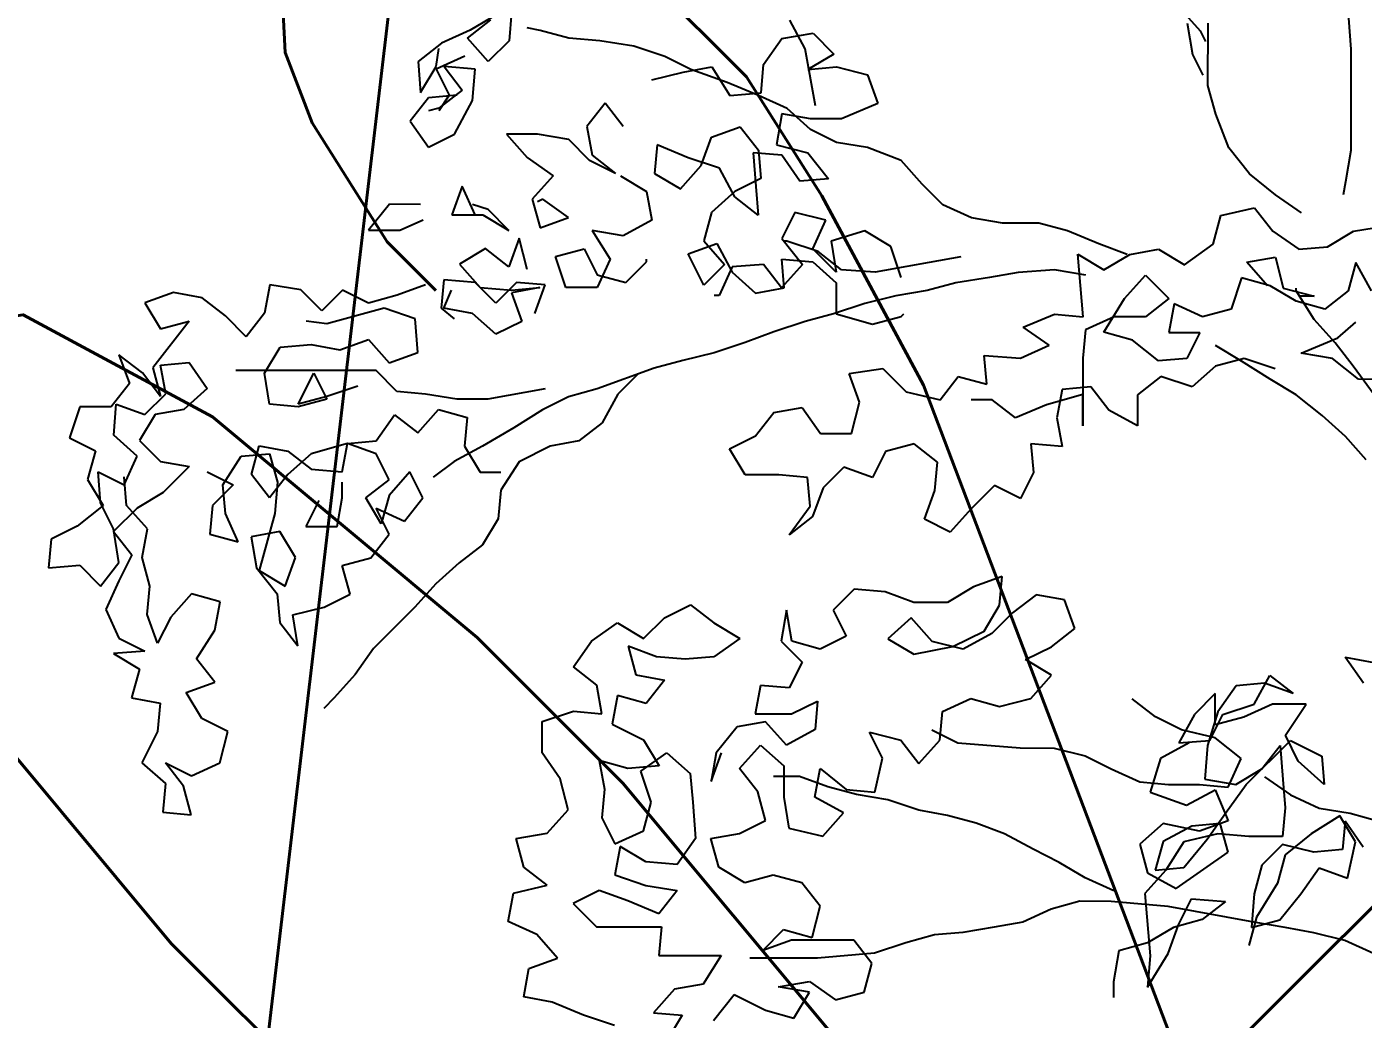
# Model space of a CAD drawing. Header units: millimetres. Extents: x 684983 to 685377, y 990360 to 990509.
# Drawn here: x 685000.111 to 685000.853, y 990436.324 to 990436.875 of the extents above; entities that cross this region are included whole.
import ezdxf

# ---------------------------------------------------------------- set-up
doc = ezdxf.new("R2010")
doc.units = ezdxf.units.MM
doc.header["$PDMODE"] = 35
doc.header["$PDSIZE"] = 0.2
doc.layers.add('BD', color=1, linetype='Continuous', lineweight=40)
doc.layers.add('GRID LEVELS', color=7, linetype='Continuous', lineweight=13)
doc.layers.add('dim', color=7, linetype='Continuous')
doc.layers.add('TEAK', color=7, linetype='Continuous')
doc.styles.add('DIM', font='ARIALN.TTF', dxfattribs={"width": 0.8, "height": 1})
doc.styles.get("Standard").update_dxf_attribs({"font": 'RomanS'})
doc.dimstyles.get("Standard").update_dxf_attribs({"dimtxt": 1, "dimasz": 0.18, "dimexe": 0.18, "dimexo": 0.0625, "dimgap": 0.09, "dimtad": 0, "dimrnd": 0.05, "dimzin": 0, "dimdsep": 46, "dimtxsty": 'DIM', "dimcen": 0.09, "dimse1": 1, "dimse2": 1, "dimsd1": 1, "dimsd2": 1, "dimadec": 0, "dimazin": 0, "dimtfac": 1, "dimtix": 1, "dimtofl": 0, "dimtmove": 2, "dimatfit": 3, "dimfxl": 0, "dimtolj": 1, "dimtzin": 0, "dimarcsym": 0})

# ---------------------------------------------------------------- blocks, each defined once
blk = doc.blocks.new('*D19')
at = {"layer": 'Defpoints', "color": 0, "transparency": 16777216}
for p in [(685001.075, 990443.354), (684998.15248, 990425.80009), (684998.99455, 990425.70085)]:
    blk.add_point(p, dxfattribs=at)
at = {"layer": 'dim', "color": 0, "transparency": 16777216, "insert": (684999.19271, 990434.62666), "char_height": 1, "attachment_point": 5, "rotation": 83.27862, "style": 'DIM'}
blk.add_mtext('\\A1;17.80', dxfattribs=at)
blk = doc.blocks.new('A$C25655A80')
at = {"color": 62}
for p, q in [((-0.4281, 1.75092), (-0.41946, 1.7413)), ((-0.69055, 1.73867), (-0.68189, 1.74539)), ((-0.67996, 1.74731), (-0.68958, 1.74155)), ((-0.6742, 1.74826), (-0.67517, 1.73769)), ((-0.36466, 1.74606), (-0.36371, 1.73452)), ((-0.68958, 1.74155), (-0.70016, 1.73675)), ((-0.66363, 1.74153), (-0.66843, 1.74249)), ((-0.65306, 1.73863), (-0.66363, 1.74153)), ((-0.57423, 1.73856), (-0.56269, 1.74047)), ((-0.56558, 1.73471), (-0.57134, 1.74529)), ((-0.56269, 1.74047), (-0.55501, 1.73277)), ((-0.42426, 1.74419), (-0.42235, 1.73265)), ((-0.41946, 1.7413), (-0.41754, 1.73745)), ((-0.41659, 1.72111), (-0.41657, 1.74418)), ((-0.70016, 1.73675), (-0.70882, 1.73003)), ((-0.68286, 1.73001), (-0.69055, 1.73867)), ((-0.67517, 1.73769), (-0.68286, 1.73001)), ((-0.64152, 1.73766), (-0.65306, 1.73863)), ((-0.62903, 1.73573), (-0.64152, 1.73766)), ((-0.61749, 1.73187), (-0.62903, 1.73573)), ((-0.58097, 1.72895), (-0.57423, 1.73856)), ((-0.70209, 1.7281), (-0.70112, 1.73483)), ((-0.69151, 1.73194), (-0.70209, 1.72714)), ((-0.60788, 1.72705), (-0.61749, 1.73187)), ((-0.56175, 1.71355), (-0.56558, 1.73471)), ((-0.55501, 1.73277), (-0.56463, 1.72702)), ((-0.42235, 1.73265), (-0.41851, 1.72496)), ((-0.36371, 1.73452), (-0.36374, 1.69703)), ((-0.70882, 1.73003), (-0.70787, 1.71849)), ((-0.70787, 1.71849), (-0.70209, 1.7281)), ((-0.70209, 1.72714), (-0.69729, 1.71752)), ((-0.69921, 1.7281), (-0.69249, 1.71944)), ((-0.68767, 1.72713), (-0.69921, 1.7281)), ((-0.68864, 1.71559), (-0.68767, 1.72713)), ((-0.62231, 1.72322), (-0.61077, 1.7261)), ((-0.61077, 1.7261), (-0.60019, 1.72801)), ((-0.59443, 1.72224), (-0.60788, 1.72705)), ((-0.60019, 1.72801), (-0.59347, 1.71743)), ((-0.58194, 1.71838), (-0.58097, 1.72895)), ((-0.56463, 1.72702), (-0.55405, 1.72797)), ((-0.55405, 1.72797), (-0.54252, 1.72507)), ((-0.5829, 1.71742), (-0.59443, 1.72224)), ((-0.54252, 1.72507), (-0.53868, 1.71449)), ((-0.41372, 1.71053), (-0.41659, 1.72111)), ((-0.70499, 1.71657), (-0.71172, 1.70792)), ((-0.69441, 1.71752), (-0.70499, 1.71657)), ((-0.69249, 1.71944), (-0.70114, 1.71272)), ((-0.69729, 1.71752), (-0.70114, 1.71176)), ((-0.59347, 1.71743), (-0.58194, 1.71838)), ((-0.57233, 1.7126), (-0.5829, 1.71742)), ((-0.70114, 1.71272), (-0.70499, 1.71176)), ((-0.69539, 1.7031), (-0.68864, 1.71559)), ((-0.63962, 1.71459), (-0.64636, 1.70594)), ((-0.6329, 1.70593), (-0.63962, 1.71459)), ((-0.56368, 1.7049), (-0.57233, 1.7126)), ((-0.53868, 1.71449), (-0.55215, 1.70874)), ((-0.71172, 1.70792), (-0.705, 1.6983)), ((-0.64636, 1.70594), (-0.64444, 1.69537)), ((-0.60022, 1.70205), (-0.58964, 1.70589)), ((-0.58964, 1.70589), (-0.58292, 1.69723)), ((-0.57425, 1.71068), (-0.57619, 1.69915)), ((-0.56368, 1.70875), (-0.57425, 1.71068)), ((-0.55215, 1.70874), (-0.56368, 1.70875)), ((-0.40892, 1.69803), (-0.41372, 1.71053)), ((-0.705, 1.6983), (-0.69539, 1.7031)), ((-0.67616, 1.70308), (-0.66848, 1.69443)), ((-0.66462, 1.70307), (-0.67616, 1.70308)), ((-0.65309, 1.70114), (-0.66462, 1.70307)), ((-0.64541, 1.69344), (-0.65309, 1.70114)), ((-0.60407, 1.69148), (-0.60022, 1.70205)), ((-0.55408, 1.70009), (-0.56368, 1.7049)), ((-0.62041, 1.69919), (-0.62138, 1.68862)), ((-0.60888, 1.69437), (-0.62041, 1.69919)), ((-0.57427, 1.6953), (-0.58484, 1.69627)), ((-0.58484, 1.69627), (-0.58389, 1.68377)), ((-0.58292, 1.69723), (-0.58197, 1.68666)), ((-0.57619, 1.69915), (-0.56465, 1.69625)), ((-0.56465, 1.69625), (-0.55697, 1.68663)), ((-0.54254, 1.69816), (-0.55408, 1.70009)), ((-0.53005, 1.69334), (-0.54254, 1.69816)), ((-0.40124, 1.68841), (-0.40892, 1.69803)), ((-0.36374, 1.69703), (-0.36567, 1.6855)), ((-0.66848, 1.69443), (-0.65887, 1.68769)), ((-0.6358, 1.68863), (-0.64541, 1.69344)), ((-0.64444, 1.69537), (-0.6358, 1.68863)), ((-0.61177, 1.68284), (-0.60407, 1.69148)), ((-0.59734, 1.69052), (-0.60888, 1.69437)), ((-0.56755, 1.68568), (-0.57427, 1.6953)), ((-0.52237, 1.68468), (-0.53005, 1.69334)), ((-0.65887, 1.68769), (-0.66657, 1.67904)), ((-0.63388, 1.68767), (-0.62427, 1.68189)), ((-0.62138, 1.68862), (-0.61177, 1.68284)), ((-0.59159, 1.67994), (-0.59734, 1.69052)), ((-0.58197, 1.68666), (-0.59158, 1.68186)), ((-0.55697, 1.68663), (-0.56755, 1.68568)), ((-0.39163, 1.68071), (-0.40124, 1.68841)), ((-0.69252, 1.68387), (-0.69637, 1.6733)), ((-0.68772, 1.6733), (-0.69252, 1.68387)), ((-0.62427, 1.68189), (-0.62236, 1.67131)), ((-0.59158, 1.68186), (-0.60024, 1.67418)), ((-0.58389, 1.68377), (-0.58294, 1.6732)), ((-0.51468, 1.67698), (-0.52237, 1.68468)), ((-0.36567, 1.6855), (-0.36664, 1.68069)), ((-0.71944, 1.67717), (-0.72714, 1.66756)), ((-0.70791, 1.67716), (-0.71944, 1.67717)), ((-0.68291, 1.67521), (-0.68868, 1.67714)), ((-0.66657, 1.67904), (-0.66369, 1.66847)), ((-0.66272, 1.67904), (-0.66465, 1.67808)), ((-0.65312, 1.6723), (-0.66272, 1.67904)), ((-0.58294, 1.6732), (-0.59159, 1.67994)), ((-0.50411, 1.67217), (-0.51468, 1.67698)), ((-0.38203, 1.67398), (-0.39163, 1.68071)), ((-0.7156, 1.66755), (-0.70695, 1.67139)), ((-0.69637, 1.6733), (-0.68484, 1.67329)), ((-0.68484, 1.67329), (-0.67523, 1.66752)), ((-0.67523, 1.66752), (-0.68291, 1.67521)), ((-0.66369, 1.66847), (-0.65312, 1.6723)), ((-0.62236, 1.67131), (-0.63293, 1.66555)), ((-0.60024, 1.67418), (-0.60314, 1.6636)), ((-0.56948, 1.67415), (-0.5743, 1.66454)), ((-0.55795, 1.67125), (-0.56948, 1.67415)), ((-0.56276, 1.66068), (-0.55795, 1.67125)), ((-0.49258, 1.67023), (-0.50411, 1.67217)), ((-0.41472, 1.66247), (-0.41183, 1.67304)), ((-0.41183, 1.67304), (-0.39933, 1.67591)), ((-0.39933, 1.67591), (-0.39261, 1.66726)), ((-0.72714, 1.66756), (-0.7156, 1.66755)), ((-0.64447, 1.66749), (-0.63775, 1.65691)), ((-0.63293, 1.66555), (-0.64447, 1.66749)), ((-0.54353, 1.6674), (-0.55603, 1.66356)), ((-0.53392, 1.66162), (-0.54353, 1.6674)), ((-0.47912, 1.67022), (-0.49258, 1.67023)), ((-0.46855, 1.66733), (-0.47912, 1.67022)), ((-0.45702, 1.66251), (-0.46855, 1.66733)), ((-0.39261, 1.66726), (-0.383, 1.66052)), ((-0.37243, 1.66147), (-0.36281, 1.66723)), ((-0.36281, 1.66723), (-0.35127, 1.66914)), ((-0.67139, 1.66463), (-0.67524, 1.65406)), ((-0.66851, 1.65309), (-0.67139, 1.66463)), ((-0.60891, 1.6588), (-0.59833, 1.66264)), ((-0.60314, 1.6636), (-0.59545, 1.65495)), ((-0.59833, 1.66264), (-0.59257, 1.65206)), ((-0.5743, 1.66454), (-0.56661, 1.65492)), ((-0.57237, 1.66358), (-0.57334, 1.66358)), ((-0.56084, 1.65972), (-0.57237, 1.66358)), ((-0.55603, 1.66356), (-0.55412, 1.65202)), ((-0.53009, 1.65008), (-0.53392, 1.66162)), ((-0.44645, 1.65865), (-0.45702, 1.66251)), ((-0.4253, 1.65479), (-0.41472, 1.66247)), ((-0.383, 1.66052), (-0.37243, 1.66147)), ((-0.68389, 1.66079), (-0.69351, 1.65504)), ((-0.67524, 1.65406), (-0.68389, 1.66079)), ((-0.65794, 1.65789), (-0.64736, 1.66076)), ((-0.6541, 1.64635), (-0.65794, 1.65789)), ((-0.64736, 1.66076), (-0.64256, 1.65114)), ((-0.63775, 1.65691), (-0.64257, 1.64634)), ((-0.62429, 1.65593), (-0.62429, 1.65689)), ((-0.60315, 1.64726), (-0.60891, 1.6588)), ((-0.5743, 1.65685), (-0.56277, 1.65588)), ((-0.57335, 1.64627), (-0.5743, 1.65685)), ((-0.55412, 1.65202), (-0.56276, 1.66068)), ((-0.5522, 1.65298), (-0.56084, 1.65972)), ((-0.50797, 1.65775), (-0.5397, 1.65201)), ((-0.46471, 1.65867), (-0.45511, 1.65289)), ((-0.46281, 1.6356), (-0.46471, 1.65867)), ((-0.45511, 1.65289), (-0.44549, 1.65865)), ((-0.44549, 1.65865), (-0.43491, 1.66057)), ((-0.43491, 1.66057), (-0.4253, 1.65479)), ((-0.40223, 1.65573), (-0.39166, 1.65764)), ((-0.39166, 1.65764), (-0.38878, 1.6461)), ((-0.69351, 1.65504), (-0.68582, 1.64638)), ((-0.63199, 1.64825), (-0.62429, 1.65593)), ((-0.59545, 1.65495), (-0.60315, 1.64726)), ((-0.59257, 1.65398), (-0.59739, 1.64341)), ((-0.58103, 1.65493), (-0.59257, 1.65398)), ((-0.59257, 1.65206), (-0.58393, 1.64436)), ((-0.57431, 1.64627), (-0.58103, 1.65493)), ((-0.56661, 1.65492), (-0.57431, 1.64627)), ((-0.56277, 1.65588), (-0.55412, 1.64818)), ((-0.5397, 1.65201), (-0.5522, 1.65298)), ((-0.48683, 1.65196), (-0.49741, 1.65005)), ((-0.47337, 1.65291), (-0.48683, 1.65196)), ((-0.46184, 1.65098), (-0.47337, 1.65291)), ((-0.39455, 1.64707), (-0.40223, 1.65573)), ((-0.36186, 1.65569), (-0.36475, 1.64512)), ((-0.3561, 1.64511), (-0.36186, 1.65569)), ((-0.76369, 1.64741), (-0.76562, 1.63684)), ((-0.75215, 1.64548), (-0.76369, 1.64741)), ((-0.70601, 1.64736), (-0.71659, 1.64352)), ((-0.69928, 1.64927), (-0.70025, 1.6387)), ((-0.68774, 1.6483), (-0.69928, 1.64927)), ((-0.68006, 1.6406), (-0.68774, 1.6483)), ((-0.67236, 1.64829), (-0.68006, 1.6406)), ((-0.66179, 1.64732), (-0.67236, 1.64829)), ((-0.66565, 1.63675), (-0.66179, 1.64732)), ((-0.64256, 1.65114), (-0.63199, 1.64825)), ((-0.55412, 1.64818), (-0.55413, 1.63664)), ((-0.5099, 1.64814), (-0.52048, 1.64526)), ((-0.49741, 1.65005), (-0.5099, 1.64814)), ((-0.44742, 1.64231), (-0.43973, 1.65096)), ((-0.43973, 1.65096), (-0.43108, 1.6423)), ((-0.40416, 1.64996), (-0.40801, 1.63843)), ((-0.39359, 1.64707), (-0.40416, 1.64996)), ((-0.38398, 1.64129), (-0.39359, 1.64707)), ((-0.79926, 1.64456), (-0.80984, 1.64072)), ((-0.78869, 1.64263), (-0.79926, 1.64456)), ((-0.78004, 1.63589), (-0.78869, 1.64263)), ((-0.74447, 1.63778), (-0.75215, 1.64548)), ((-0.73677, 1.64546), (-0.74447, 1.63778)), ((-0.72717, 1.64065), (-0.73677, 1.64546)), ((-0.71659, 1.64352), (-0.72717, 1.64065)), ((-0.69929, 1.6387), (-0.6964, 1.64543)), ((-0.68582, 1.64638), (-0.67429, 1.6454)), ((-0.66371, 1.64636), (-0.67429, 1.64444)), ((-0.67429, 1.6454), (-0.66371, 1.64636)), ((-0.67429, 1.64444), (-0.67045, 1.63387)), ((-0.64257, 1.64634), (-0.6541, 1.64635)), ((-0.59739, 1.64341), (-0.59931, 1.64341)), ((-0.58393, 1.64436), (-0.57335, 1.64627)), ((-0.53202, 1.64335), (-0.54356, 1.64048)), ((-0.52048, 1.64526), (-0.53202, 1.64335)), ((-0.45513, 1.62982), (-0.44742, 1.64231)), ((-0.43108, 1.6423), (-0.43974, 1.63558)), ((-0.38878, 1.6461), (-0.37725, 1.64321)), ((-0.38398, 1.64514), (-0.38398, 1.6461)), ((-0.37726, 1.63456), (-0.38398, 1.64514)), ((-0.37725, 1.64321), (-0.38302, 1.64322)), ((-0.36475, 1.64512), (-0.37341, 1.6384)), ((-0.80984, 1.64072), (-0.80408, 1.6311)), ((-0.76562, 1.63684), (-0.77236, 1.62819)), ((-0.7214, 1.63872), (-0.74255, 1.63297)), ((-0.70987, 1.63486), (-0.7214, 1.63872)), ((-0.70025, 1.6387), (-0.69545, 1.63485)), ((-0.68872, 1.63677), (-0.69929, 1.6387)), ((-0.68007, 1.62907), (-0.68872, 1.63677)), ((-0.5551, 1.63664), (-0.56567, 1.63377)), ((-0.54356, 1.64048), (-0.5551, 1.63664)), ((-0.55413, 1.63664), (-0.54068, 1.63279)), ((-0.5301, 1.63566), (-0.52914, 1.63662)), ((-0.42916, 1.64037), (-0.43109, 1.6298)), ((-0.41859, 1.63556), (-0.42916, 1.64037)), ((-0.40801, 1.63843), (-0.41859, 1.63556)), ((-0.37341, 1.6384), (-0.38398, 1.64129)), ((-0.7935, 1.63398), (-0.80698, 1.61669)), ((-0.80408, 1.6311), (-0.7935, 1.63398)), ((-0.77236, 1.62819), (-0.78004, 1.63589)), ((-0.74255, 1.63297), (-0.75024, 1.63394)), ((-0.70892, 1.62237), (-0.70987, 1.63486)), ((-0.67045, 1.63387), (-0.68007, 1.62907)), ((-0.56567, 1.63377), (-0.57721, 1.62994)), ((-0.54068, 1.63279), (-0.5301, 1.63566)), ((-0.48493, 1.63177), (-0.47339, 1.63657)), ((-0.47532, 1.62504), (-0.48493, 1.63177)), ((-0.47339, 1.63657), (-0.46281, 1.6356)), ((-0.45128, 1.63559), (-0.46185, 1.63079)), ((-0.43974, 1.63558), (-0.45128, 1.63559)), ((-0.36957, 1.6259), (-0.37726, 1.63456)), ((-0.36861, 1.62782), (-0.36188, 1.63358)), ((-0.73776, 1.62335), (-0.72718, 1.62719)), ((-0.72718, 1.62719), (-0.71949, 1.61853)), ((-0.57721, 1.62994), (-0.58779, 1.6261)), ((-0.46185, 1.63079), (-0.46283, 1.62022)), ((-0.44455, 1.62693), (-0.45513, 1.62982)), ((-0.43495, 1.61923), (-0.44455, 1.62693)), ((-0.43109, 1.6298), (-0.41956, 1.62979)), ((-0.41956, 1.62979), (-0.42437, 1.62018)), ((-0.38207, 1.62207), (-0.36861, 1.62782)), ((-0.76564, 1.61473), (-0.75986, 1.62433)), ((-0.75986, 1.62433), (-0.74833, 1.62529)), ((-0.74833, 1.62529), (-0.73776, 1.62335)), ((-0.71949, 1.61853), (-0.70892, 1.62237)), ((-0.59933, 1.62227), (-0.61087, 1.61939)), ((-0.58779, 1.6261), (-0.59933, 1.62227)), ((-0.4859, 1.62024), (-0.47532, 1.62504)), ((-0.40419, 1.6192), (-0.4138, 1.62498)), ((-0.37054, 1.62013), (-0.38207, 1.62207)), ((-0.36285, 1.61724), (-0.36957, 1.6259)), ((-0.81947, 1.62151), (-0.81563, 1.61093)), ((-0.81082, 1.61477), (-0.81947, 1.62151)), ((-0.80409, 1.61765), (-0.79352, 1.6186)), ((-0.80218, 1.60707), (-0.80409, 1.61765)), ((-0.79352, 1.6186), (-0.78679, 1.60898)), ((-0.61087, 1.61939), (-0.62144, 1.61652)), ((-0.49935, 1.62121), (-0.4859, 1.62024)), ((-0.4984, 1.61064), (-0.49935, 1.62121)), ((-0.46283, 1.62022), (-0.46285, 1.59522)), ((-0.42437, 1.62018), (-0.43495, 1.61923)), ((-0.4138, 1.61729), (-0.42246, 1.60961)), ((-0.40323, 1.62016), (-0.4138, 1.61729)), ((-0.39362, 1.61246), (-0.40419, 1.6192)), ((-0.39169, 1.61631), (-0.40323, 1.62016)), ((-0.36093, 1.61243), (-0.37054, 1.62013)), ((-0.35517, 1.60666), (-0.36285, 1.61724)), ((-0.8041, 1.60611), (-0.81082, 1.61477)), ((-0.80698, 1.61669), (-0.8041, 1.60611)), ((-0.7243, 1.61565), (-0.77621, 1.6157)), ((-0.76373, 1.60319), (-0.76564, 1.61473)), ((-0.75315, 1.60318), (-0.74738, 1.61471)), ((-0.74738, 1.61471), (-0.74258, 1.60509)), ((-0.71662, 1.60795), (-0.7243, 1.61565)), ((-0.62144, 1.61652), (-0.6426, 1.60885)), ((-0.62721, 1.6146), (-0.63491, 1.60692)), ((-0.54935, 1.61453), (-0.53685, 1.61644)), ((-0.54551, 1.60395), (-0.54935, 1.61453)), ((-0.53685, 1.61644), (-0.52821, 1.60778)), ((-0.51571, 1.60489), (-0.50897, 1.61353)), ((-0.50897, 1.61353), (-0.4984, 1.61064)), ((-0.43399, 1.61346), (-0.44265, 1.60674)), ((-0.42246, 1.60961), (-0.43399, 1.61346)), ((-0.38401, 1.60669), (-0.39362, 1.61246)), ((-0.3494, 1.61242), (-0.36093, 1.61243)), ((-0.81563, 1.61093), (-0.82237, 1.60228)), ((-0.80987, 1.59939), (-0.80218, 1.60707)), ((-0.78679, 1.60898), (-0.79545, 1.6013)), ((-0.73104, 1.60989), (-0.74258, 1.60605)), ((-0.70605, 1.60698), (-0.71662, 1.60795)), ((-0.69451, 1.60505), (-0.70605, 1.60698)), ((-0.66183, 1.60886), (-0.68298, 1.60504)), ((-0.6426, 1.60885), (-0.65318, 1.60597)), ((-0.52821, 1.60778), (-0.51571, 1.60489)), ((-0.47053, 1.60869), (-0.47246, 1.59812)), ((-0.45995, 1.60964), (-0.47053, 1.60869)), ((-0.45323, 1.60098), (-0.45995, 1.60964)), ((-0.8339, 1.60229), (-0.83776, 1.59076)), ((-0.82237, 1.60228), (-0.8339, 1.60229)), ((-0.82142, 1.59171), (-0.82045, 1.60324)), ((-0.82045, 1.60324), (-0.80987, 1.59939)), ((-0.75316, 1.60222), (-0.76373, 1.60319)), ((-0.74258, 1.60509), (-0.75316, 1.60222)), ((-0.74258, 1.60605), (-0.75315, 1.60318)), ((-0.68298, 1.60504), (-0.69451, 1.60505)), ((-0.65318, 1.60597), (-0.66279, 1.60117)), ((-0.63491, 1.60692), (-0.64069, 1.59635)), ((-0.57724, 1.60013), (-0.56666, 1.60205)), ((-0.56666, 1.60205), (-0.55994, 1.59243)), ((-0.54841, 1.59242), (-0.54551, 1.60395)), ((-0.49649, 1.60487), (-0.50418, 1.60487)), ((-0.48784, 1.59813), (-0.49649, 1.60487)), ((-0.4763, 1.60293), (-0.48784, 1.59813)), ((-0.46284, 1.60676), (-0.4763, 1.60293)), ((-0.46285, 1.59522), (-0.46284, 1.60676)), ((-0.44265, 1.60674), (-0.44266, 1.59521)), ((-0.37441, 1.59899), (-0.38401, 1.60669)), ((-0.80603, 1.59938), (-0.81181, 1.58978)), ((-0.79545, 1.6013), (-0.80603, 1.59938)), ((-0.72433, 1.5897), (-0.71759, 1.5993)), ((-0.71759, 1.5993), (-0.70894, 1.59257)), ((-0.70894, 1.59257), (-0.70125, 1.60121)), ((-0.70125, 1.60121), (-0.69067, 1.59832)), ((-0.69067, 1.59832), (-0.69165, 1.58774)), ((-0.66279, 1.60117), (-0.67337, 1.59446)), ((-0.58398, 1.59149), (-0.57724, 1.60013)), ((-0.47246, 1.59812), (-0.47055, 1.58754)), ((-0.44266, 1.59521), (-0.45323, 1.60098)), ((-0.36576, 1.59129), (-0.37441, 1.59899)), ((-0.67337, 1.59446), (-0.68492, 1.58774)), ((-0.64069, 1.59635), (-0.64935, 1.58963)), ((-0.55994, 1.59243), (-0.54841, 1.59242)), ((-0.83776, 1.59076), (-0.82815, 1.58595)), ((-0.81277, 1.58401), (-0.82142, 1.59171)), ((-0.81181, 1.58978), (-0.80412, 1.58208)), ((-0.77048, 1.57724), (-0.76759, 1.58781)), ((-0.76759, 1.58781), (-0.75702, 1.58588)), ((-0.7349, 1.58874), (-0.74836, 1.58491)), ((-0.73684, 1.57817), (-0.7349, 1.58874)), ((-0.7349, 1.58874), (-0.72433, 1.5897)), ((-0.72433, 1.58489), (-0.7349, 1.58874)), ((-0.68492, 1.58774), (-0.6955, 1.58198)), ((-0.69165, 1.58774), (-0.68589, 1.57812)), ((-0.65992, 1.58771), (-0.67146, 1.58196)), ((-0.64935, 1.58963), (-0.65992, 1.58771)), ((-0.59359, 1.58669), (-0.58398, 1.59149)), ((-0.52534, 1.58855), (-0.53592, 1.58568)), ((-0.51669, 1.58181), (-0.52534, 1.58855)), ((-0.48208, 1.58851), (-0.48113, 1.57794)), ((-0.47055, 1.58754), (-0.48208, 1.58851)), ((-0.35808, 1.58263), (-0.36576, 1.59129)), ((-0.82815, 1.58595), (-0.83105, 1.57537)), ((-0.81759, 1.57344), (-0.81277, 1.58401)), ((-0.78106, 1.57341), (-0.77432, 1.58397)), ((-0.77432, 1.58397), (-0.76375, 1.58492)), ((-0.76375, 1.58492), (-0.76087, 1.57435)), ((-0.75702, 1.58588), (-0.74837, 1.57914)), ((-0.74836, 1.58491), (-0.75702, 1.57723)), ((-0.71953, 1.57527), (-0.72433, 1.58489)), ((-0.58783, 1.57707), (-0.59359, 1.58669)), ((-0.53592, 1.58568), (-0.54073, 1.57607)), ((-0.8272, 1.57825), (-0.81759, 1.57344)), ((-0.82625, 1.56672), (-0.8272, 1.57825)), ((-0.80412, 1.58208), (-0.79355, 1.58015)), ((-0.79355, 1.58015), (-0.80317, 1.57054)), ((-0.78682, 1.57822), (-0.77721, 1.5734)), ((-0.74837, 1.57914), (-0.73684, 1.57817)), ((-0.71184, 1.57815), (-0.71954, 1.5695)), ((-0.70704, 1.56853), (-0.71184, 1.57815)), ((-0.6955, 1.58198), (-0.70319, 1.57622)), ((-0.68589, 1.57812), (-0.6782, 1.57812)), ((-0.67146, 1.58196), (-0.6782, 1.57139)), ((-0.5513, 1.57992), (-0.559, 1.57224)), ((-0.54073, 1.57607), (-0.5513, 1.57992)), ((-0.51766, 1.57124), (-0.51669, 1.58181)), ((-0.48113, 1.57794), (-0.48594, 1.56833)), ((-0.83105, 1.57537), (-0.82529, 1.56576)), ((-0.81663, 1.56575), (-0.81759, 1.57632)), ((-0.77721, 1.5734), (-0.78491, 1.56572)), ((-0.78011, 1.56283), (-0.78106, 1.57341)), ((-0.76376, 1.56858), (-0.77048, 1.57724)), ((-0.75702, 1.57723), (-0.76376, 1.56858)), ((-0.76087, 1.57435), (-0.76184, 1.56281)), ((-0.73684, 1.56856), (-0.73684, 1.57433)), ((-0.72819, 1.56855), (-0.71953, 1.57527)), ((-0.57534, 1.57706), (-0.58783, 1.57707)), ((-0.56476, 1.57609), (-0.57534, 1.57706)), ((-0.56381, 1.56552), (-0.56476, 1.57609)), ((-0.49555, 1.57314), (-0.50421, 1.5645)), ((-0.48594, 1.56833), (-0.49555, 1.57314)), ((-0.80317, 1.57054), (-0.81279, 1.56478)), ((-0.7455, 1.5676), (-0.75031, 1.558)), ((-0.73878, 1.55799), (-0.73684, 1.56856)), ((-0.72243, 1.55893), (-0.72819, 1.56855)), ((-0.71954, 1.5695), (-0.72243, 1.55893)), ((-0.71378, 1.55989), (-0.70704, 1.56853)), ((-0.6782, 1.57139), (-0.67917, 1.56081)), ((-0.559, 1.57224), (-0.56285, 1.56167)), ((-0.52152, 1.56067), (-0.51766, 1.57124)), ((-0.82529, 1.56576), (-0.83491, 1.55807)), ((-0.82145, 1.5571), (-0.82625, 1.56672)), ((-0.81279, 1.56478), (-0.82145, 1.55614)), ((-0.80895, 1.55709), (-0.81663, 1.56575)), ((-0.78491, 1.56572), (-0.78588, 1.55514)), ((-0.77531, 1.55225), (-0.78011, 1.56283)), ((-0.76184, 1.56281), (-0.76763, 1.54167)), ((-0.72435, 1.5647), (-0.71378, 1.55989)), ((-0.71955, 1.55508), (-0.72435, 1.5647)), ((-0.57151, 1.55495), (-0.56381, 1.56552)), ((-0.50421, 1.5645), (-0.51191, 1.55586)), ((-0.83491, 1.55807), (-0.84452, 1.55328)), ((-0.75031, 1.558), (-0.73878, 1.55799)), ((-0.67917, 1.56081), (-0.68495, 1.55121)), ((-0.56285, 1.56167), (-0.57151, 1.55495)), ((-0.51191, 1.55586), (-0.52152, 1.56067)), ((-0.84452, 1.55328), (-0.84549, 1.5427)), ((-0.81954, 1.5446), (-0.82145, 1.5571)), ((-0.82145, 1.55614), (-0.81473, 1.54748)), ((-0.81088, 1.54652), (-0.80895, 1.55709)), ((-0.78588, 1.55514), (-0.77531, 1.55225)), ((-0.75993, 1.55608), (-0.7705, 1.55417)), ((-0.7705, 1.55417), (-0.76859, 1.54263)), ((-0.75417, 1.54646), (-0.75993, 1.55608)), ((-0.72629, 1.54644), (-0.71955, 1.55508)), ((-0.68495, 1.55121), (-0.69361, 1.54449)), ((-0.84549, 1.5427), (-0.83396, 1.54365)), ((-0.83396, 1.54365), (-0.82628, 1.53596)), ((-0.82628, 1.53596), (-0.81954, 1.5446)), ((-0.81473, 1.54748), (-0.81954, 1.53787)), ((-0.80801, 1.53594), (-0.81088, 1.54652)), ((-0.75802, 1.53589), (-0.75417, 1.54646)), ((-0.73687, 1.54356), (-0.72629, 1.54644)), ((-0.73399, 1.53299), (-0.73687, 1.54356)), ((-0.69361, 1.54449), (-0.70227, 1.5368)), ((-0.81954, 1.53787), (-0.82436, 1.5273)), ((-0.76859, 1.54263), (-0.76091, 1.53301)), ((-0.76763, 1.54167), (-0.75802, 1.53589)), ((-0.4927, 1.5395), (-0.50328, 1.53566)), ((-0.49367, 1.52892), (-0.4927, 1.5395)), ((-0.80898, 1.52537), (-0.80801, 1.53594)), ((-0.79263, 1.53304), (-0.80033, 1.5244)), ((-0.78206, 1.53015), (-0.79263, 1.53304)), ((-0.76091, 1.53301), (-0.75996, 1.52244)), ((-0.74361, 1.52819), (-0.73399, 1.53299)), ((-0.70227, 1.5368), (-0.70996, 1.52816)), ((-0.5475, 1.53474), (-0.5552, 1.52706)), ((-0.53596, 1.53377), (-0.5475, 1.53474)), ((-0.52539, 1.52991), (-0.53596, 1.53377)), ((-0.50328, 1.53566), (-0.5129, 1.5299)), ((-0.78399, 1.51957), (-0.78206, 1.53015)), ((-0.75515, 1.52532), (-0.74361, 1.52819)), ((-0.70996, 1.52816), (-0.72536, 1.51279)), ((-0.61768, 1.52423), (-0.60807, 1.52903)), ((-0.60807, 1.52903), (-0.59942, 1.52229)), ((-0.5129, 1.5299), (-0.52539, 1.52991)), ((-0.49945, 1.51931), (-0.49367, 1.52892)), ((-0.48021, 1.53275), (-0.48887, 1.52603)), ((-0.46964, 1.53082), (-0.48021, 1.53275)), ((-0.4658, 1.52024), (-0.46964, 1.53082)), ((-0.82436, 1.5273), (-0.81956, 1.51672)), ((-0.80515, 1.51479), (-0.80898, 1.52537)), ((-0.80033, 1.5244), (-0.80515, 1.51479)), ((-0.75324, 1.51378), (-0.75515, 1.52532)), ((-0.62538, 1.51655), (-0.61768, 1.52423)), ((-0.5725, 1.52707), (-0.57443, 1.51554)), ((-0.57059, 1.51553), (-0.5725, 1.52707)), ((-0.5552, 1.52706), (-0.5504, 1.51744)), ((-0.52636, 1.52415), (-0.53502, 1.51646)), ((-0.51868, 1.51549), (-0.52636, 1.52415)), ((-0.48887, 1.52603), (-0.49656, 1.51835)), ((-0.79073, 1.50901), (-0.78399, 1.51957)), ((-0.75996, 1.52244), (-0.75324, 1.51378)), ((-0.64461, 1.5156), (-0.63499, 1.52232)), ((-0.63499, 1.52232), (-0.62538, 1.51655)), ((-0.59942, 1.52229), (-0.58981, 1.51651)), ((-0.51099, 1.51356), (-0.49945, 1.51931)), ((-0.49656, 1.51835), (-0.50714, 1.51259)), ((-0.47446, 1.51352), (-0.4658, 1.52024)), ((-0.81956, 1.51672), (-0.80995, 1.51191)), ((-0.65135, 1.506), (-0.64461, 1.5156)), ((-0.63115, 1.51367), (-0.62828, 1.50309)), ((-0.62058, 1.50981), (-0.63115, 1.51367)), ((-0.58981, 1.51651), (-0.59943, 1.50979)), ((-0.57443, 1.51554), (-0.56675, 1.50784)), ((-0.56002, 1.51264), (-0.57059, 1.51553)), ((-0.5504, 1.51744), (-0.56002, 1.51264)), ((-0.53502, 1.51646), (-0.52541, 1.51069)), ((-0.52541, 1.51069), (-0.51099, 1.51356)), ((-0.50714, 1.51259), (-0.51868, 1.51549)), ((-0.48408, 1.50873), (-0.47446, 1.51352)), ((-0.80995, 1.51191), (-0.82149, 1.51096)), ((-0.82149, 1.51096), (-0.81188, 1.50518)), ((-0.78401, 1.50035), (-0.79073, 1.50901)), ((-0.72536, 1.51279), (-0.7321, 1.50319)), ((-0.61001, 1.50884), (-0.62058, 1.50981)), ((-0.59943, 1.50979), (-0.61001, 1.50884)), ((-0.47447, 1.50295), (-0.48408, 1.50873)), ((-0.36584, 1.50958), (-0.35526, 1.50765)), ((-0.35912, 1.49996), (-0.36584, 1.50958)), ((-0.81188, 1.50518), (-0.81478, 1.49461)), ((-0.7321, 1.50319), (-0.7398, 1.49454)), ((-0.6427, 1.49926), (-0.65135, 1.506)), ((-0.56675, 1.50784), (-0.57156, 1.49823)), ((-0.79459, 1.49651), (-0.78401, 1.50035)), ((-0.64079, 1.48868), (-0.6427, 1.49926)), ((-0.62828, 1.50309), (-0.6177, 1.50116)), ((-0.6177, 1.50116), (-0.62444, 1.49251)), ((-0.58214, 1.4992), (-0.58407, 1.48863)), ((-0.57156, 1.49823), (-0.58214, 1.4992)), ((-0.48217, 1.4943), (-0.47447, 1.50295)), ((-0.40622, 1.49904), (-0.41296, 1.48943)), ((-0.39564, 1.49999), (-0.40622, 1.49904)), ((-0.3995, 1.49231), (-0.39372, 1.50288)), ((-0.38507, 1.49614), (-0.39564, 1.49999)), ((-0.39372, 1.50288), (-0.38507, 1.49614)), ((-0.81478, 1.49461), (-0.8042, 1.49268)), ((-0.78883, 1.48689), (-0.79459, 1.49651)), ((-0.7398, 1.49454), (-0.74364, 1.4907)), ((-0.63501, 1.49541), (-0.63695, 1.48483)), ((-0.62444, 1.49251), (-0.63501, 1.49541)), ((-0.57061, 1.48862), (-0.56099, 1.49342)), ((-0.56099, 1.49342), (-0.56197, 1.48284)), ((-0.51486, 1.48953), (-0.50428, 1.49432)), ((-0.50428, 1.49432), (-0.49371, 1.49143)), ((-0.49371, 1.49143), (-0.48217, 1.4943)), ((-0.43603, 1.48753), (-0.44468, 1.49427)), ((-0.41391, 1.49616), (-0.42161, 1.48848)), ((-0.41392, 1.48463), (-0.41391, 1.49616)), ((-0.8042, 1.49268), (-0.80518, 1.4821)), ((-0.6629, 1.48582), (-0.65136, 1.48965)), ((-0.65136, 1.48965), (-0.64079, 1.48868)), ((-0.58407, 1.48863), (-0.57061, 1.48862)), ((-0.51583, 1.47895), (-0.51486, 1.48953)), ((-0.42161, 1.48848), (-0.42739, 1.47791)), ((-0.41296, 1.48943), (-0.41681, 1.47694)), ((-0.41585, 1.47886), (-0.41104, 1.48847)), ((-0.41104, 1.48847), (-0.3995, 1.49231)), ((-0.39277, 1.4923), (-0.40335, 1.4875)), ((-0.38027, 1.49229), (-0.39277, 1.4923)), ((-0.38797, 1.48076), (-0.38027, 1.49229)), ((-0.77922, 1.48208), (-0.78883, 1.48689)), ((-0.66291, 1.47428), (-0.6629, 1.48582)), ((-0.63695, 1.48483), (-0.62542, 1.47905)), ((-0.5908, 1.48383), (-0.5985, 1.47422)), ((-0.58023, 1.48574), (-0.5908, 1.48383)), ((-0.57255, 1.47708), (-0.58023, 1.48574)), ((-0.42642, 1.48272), (-0.43603, 1.48753)), ((-0.40335, 1.4875), (-0.41392, 1.48463)), ((-0.80518, 1.4821), (-0.81095, 1.47057)), ((-0.78212, 1.47055), (-0.77922, 1.48208)), ((-0.62542, 1.47905), (-0.61966, 1.46944)), ((-0.56197, 1.48284), (-0.57255, 1.47708)), ((-0.54178, 1.48186), (-0.53025, 1.47897)), ((-0.53698, 1.47224), (-0.54178, 1.48186)), ((-0.53025, 1.47897), (-0.52353, 1.47031)), ((-0.52353, 1.47031), (-0.51583, 1.47895)), ((-0.51871, 1.4828), (-0.5091, 1.47799)), ((-0.42739, 1.47791), (-0.41585, 1.47886)), ((-0.41393, 1.47982), (-0.42642, 1.48272)), ((-0.40432, 1.47212), (-0.41393, 1.47982)), ((-0.40241, 1.46251), (-0.38605, 1.47884)), ((-0.38317, 1.47114), (-0.38797, 1.48076)), ((-0.38605, 1.47884), (-0.37452, 1.47306)), ((-0.65619, 1.46466), (-0.66291, 1.47428)), ((-0.62639, 1.46752), (-0.61677, 1.47424)), ((-0.61677, 1.47424), (-0.60812, 1.46654)), ((-0.60044, 1.46365), (-0.59658, 1.47422)), ((-0.5985, 1.47422), (-0.60044, 1.46365)), ((-0.58986, 1.46845), (-0.58216, 1.47709)), ((-0.58216, 1.47709), (-0.57351, 1.46939)), ((-0.5091, 1.47799), (-0.48603, 1.47604)), ((-0.48603, 1.47604), (-0.47353, 1.47603)), ((-0.47353, 1.47603), (-0.462, 1.47314)), ((-0.42354, 1.47791), (-0.43412, 1.47215)), ((-0.41681, 1.47694), (-0.41779, 1.46445)), ((-0.39664, 1.46827), (-0.3899, 1.47692)), ((-0.3899, 1.47692), (-0.38895, 1.46442)), ((-0.81095, 1.47057), (-0.80231, 1.46287)), ((-0.8023, 1.47057), (-0.79269, 1.46575)), ((-0.79558, 1.46191), (-0.8023, 1.47057)), ((-0.79269, 1.46575), (-0.78212, 1.47055)), ((-0.64176, 1.47138), (-0.63985, 1.4608)), ((-0.63119, 1.46849), (-0.64176, 1.47138)), ((-0.61966, 1.46944), (-0.63119, 1.46849)), ((-0.57351, 1.46939), (-0.57352, 1.45786)), ((-0.53988, 1.45975), (-0.53698, 1.47224)), ((-0.462, 1.47314), (-0.45239, 1.46832)), ((-0.43412, 1.47215), (-0.43798, 1.45966)), ((-0.40914, 1.46155), (-0.40432, 1.47212)), ((-0.37357, 1.46248), (-0.38317, 1.47114)), ((-0.37452, 1.47306), (-0.37357, 1.46248)), ((-0.65332, 1.45313), (-0.65619, 1.46466)), ((-0.62255, 1.45598), (-0.62639, 1.46752)), ((-0.60812, 1.46654), (-0.60717, 1.45597)), ((-0.58314, 1.45979), (-0.58986, 1.46845)), ((-0.56775, 1.46554), (-0.57736, 1.46555)), ((-0.55718, 1.46169), (-0.56775, 1.46554)), ((-0.56199, 1.45785), (-0.56006, 1.46842)), ((-0.56006, 1.46842), (-0.55045, 1.46072)), ((-0.45239, 1.46832), (-0.44182, 1.46351)), ((-0.41779, 1.46445), (-0.40625, 1.46251)), ((-0.40625, 1.46251), (-0.39664, 1.46827)), ((-0.39568, 1.46539), (-0.38607, 1.45865)), ((-0.38895, 1.46442), (-0.388, 1.45384)), ((-0.80231, 1.46287), (-0.80328, 1.4523)), ((-0.79271, 1.45133), (-0.79558, 1.46191)), ((-0.63985, 1.4608), (-0.64082, 1.45023)), ((-0.58026, 1.44921), (-0.58314, 1.45979)), ((-0.54661, 1.4588), (-0.55718, 1.46169)), ((-0.55045, 1.46072), (-0.53988, 1.45975)), ((-0.53507, 1.45686), (-0.54661, 1.4588)), ((-0.44182, 1.46351), (-0.43125, 1.46254)), ((-0.43798, 1.45966), (-0.42453, 1.45484)), ((-0.43125, 1.46254), (-0.41971, 1.46252)), ((-0.42453, 1.45484), (-0.41395, 1.4606)), ((-0.41971, 1.46252), (-0.40914, 1.46155)), ((-0.41395, 1.4606), (-0.40915, 1.44906)), ((-0.41011, 1.45194), (-0.40241, 1.46251)), ((-0.38607, 1.45865), (-0.3755, 1.45383)), ((-0.62545, 1.44541), (-0.62255, 1.45598)), ((-0.60717, 1.45597), (-0.60622, 1.44251)), ((-0.57352, 1.45786), (-0.57161, 1.44632)), ((-0.55142, 1.45207), (-0.56199, 1.45785)), ((-0.52354, 1.45301), (-0.53507, 1.45686)), ((-0.388, 1.45384), (-0.38897, 1.44327)), ((-0.3755, 1.45383), (-0.36397, 1.4519)), ((-0.80328, 1.4523), (-0.79271, 1.45133)), ((-0.66101, 1.44448), (-0.65332, 1.45313)), ((-0.64082, 1.45023), (-0.63602, 1.44061)), ((-0.58988, 1.44442), (-0.58026, 1.44921)), ((-0.55912, 1.44343), (-0.55142, 1.45207)), ((-0.51297, 1.45107), (-0.52354, 1.45301)), ((-0.5024, 1.44818), (-0.51297, 1.45107)), ((-0.40915, 1.44906), (-0.41973, 1.44522)), ((-0.41685, 1.44233), (-0.41011, 1.45194)), ((-0.36781, 1.45094), (-0.37839, 1.44422)), ((-0.36205, 1.44132), (-0.36781, 1.45094)), ((-0.36589, 1.44902), (-0.36686, 1.43844)), ((-0.35917, 1.4394), (-0.36589, 1.44902)), ((-0.36397, 1.4519), (-0.35339, 1.44901)), ((-0.67255, 1.44257), (-0.66101, 1.44448)), ((-0.63602, 1.44061), (-0.62545, 1.44541)), ((-0.60045, 1.4425), (-0.58988, 1.44442)), ((-0.57161, 1.44632), (-0.55912, 1.44343)), ((-0.49183, 1.44433), (-0.5024, 1.44818)), ((-0.48126, 1.43855), (-0.49183, 1.44433)), ((-0.43318, 1.44812), (-0.44184, 1.44043)), ((-0.42261, 1.44715), (-0.43319, 1.44139)), ((-0.41973, 1.44522), (-0.43318, 1.44812)), ((-0.413, 1.44425), (-0.4255, 1.44138)), ((-0.41203, 1.4481), (-0.42261, 1.44715)), ((-0.40146, 1.44328), (-0.413, 1.44425)), ((-0.40916, 1.43752), (-0.41203, 1.4481)), ((-0.37839, 1.44422), (-0.38801, 1.43654)), ((-0.66968, 1.43199), (-0.67255, 1.44257)), ((-0.6341, 1.43965), (-0.63604, 1.42908)), ((-0.6245, 1.43387), (-0.6341, 1.43965)), ((-0.60622, 1.44251), (-0.61296, 1.4329)), ((-0.59758, 1.43193), (-0.60045, 1.4425)), ((-0.44184, 1.44043), (-0.43897, 1.42986)), ((-0.43319, 1.44139), (-0.43608, 1.43082)), ((-0.4255, 1.44138), (-0.43224, 1.43081)), ((-0.42551, 1.43177), (-0.41685, 1.44233)), ((-0.38897, 1.44327), (-0.40146, 1.44328)), ((-0.38897, 1.44039), (-0.39667, 1.4327)), ((-0.37744, 1.43749), (-0.38897, 1.44039)), ((-0.36495, 1.42787), (-0.36205, 1.44132)), ((-0.47165, 1.43373), (-0.48126, 1.43855)), ((-0.4284, 1.42408), (-0.40916, 1.43752)), ((-0.38801, 1.43654), (-0.39091, 1.42597)), ((-0.36686, 1.43844), (-0.37744, 1.43749)), ((-0.66103, 1.42525), (-0.66968, 1.43199)), ((-0.63604, 1.42908), (-0.6245, 1.42522)), ((-0.61296, 1.4329), (-0.6245, 1.43387)), ((-0.58797, 1.42615), (-0.59758, 1.43193)), ((-0.5774, 1.42902), (-0.58797, 1.42615)), ((-0.56682, 1.42613), (-0.5774, 1.42902)), ((-0.46204, 1.42796), (-0.47165, 1.43373)), ((-0.43224, 1.43081), (-0.43994, 1.42217)), ((-0.43897, 1.42986), (-0.4284, 1.42408)), ((-0.43608, 1.43082), (-0.42551, 1.43177)), ((-0.39667, 1.4327), (-0.39956, 1.42213)), ((-0.38226, 1.42212), (-0.37552, 1.43172)), ((-0.37552, 1.43172), (-0.36495, 1.42787)), ((-0.67353, 1.42238), (-0.66103, 1.42525)), ((-0.6245, 1.42522), (-0.61297, 1.42329)), ((-0.5601, 1.41747), (-0.56682, 1.42613)), ((-0.45147, 1.42314), (-0.46204, 1.42796)), ((-0.39091, 1.42597), (-0.39861, 1.41348)), ((-0.67546, 1.41181), (-0.67353, 1.42238)), ((-0.64181, 1.42331), (-0.65143, 1.41852)), ((-0.63124, 1.41946), (-0.64181, 1.42331)), ((-0.61971, 1.41464), (-0.63124, 1.41946)), ((-0.61297, 1.42329), (-0.61971, 1.41464)), ((-0.46397, 1.41931), (-0.47455, 1.41643)), ((-0.45244, 1.4193), (-0.46397, 1.41931)), ((-0.43129, 1.41735), (-0.45244, 1.4193)), ((-0.43994, 1.42217), (-0.43803, 1.3991)), ((-0.42745, 1.41062), (-0.42263, 1.42023)), ((-0.42263, 1.42023), (-0.41014, 1.41926)), ((-0.41014, 1.41926), (-0.4188, 1.41254)), ((-0.39956, 1.42213), (-0.40053, 1.40964)), ((-0.38996, 1.41251), (-0.38226, 1.42212)), ((-0.65143, 1.41852), (-0.64278, 1.40986)), ((-0.563, 1.40594), (-0.5601, 1.41747)), ((-0.47455, 1.41643), (-0.48513, 1.41164)), ((-0.39957, 1.41156), (-0.43129, 1.41735)), ((-0.66489, 1.40699), (-0.67546, 1.41181)), ((-0.64278, 1.40986), (-0.61875, 1.40984)), ((-0.61875, 1.40984), (-0.61972, 1.39926)), ((-0.4957, 1.40972), (-0.50724, 1.40781)), ((-0.48513, 1.41164), (-0.4957, 1.40972)), ((-0.42937, 1.40966), (-0.43899, 1.4039)), ((-0.4313, 1.40005), (-0.42745, 1.41062)), ((-0.4188, 1.41254), (-0.42937, 1.40966)), ((-0.39861, 1.41348), (-0.4015, 1.40291)), ((-0.40053, 1.40964), (-0.38996, 1.41251)), ((-0.38804, 1.40962), (-0.39957, 1.41156)), ((-0.37746, 1.40769), (-0.38804, 1.40962)), ((-0.65721, 1.39833), (-0.66489, 1.40699)), ((-0.58127, 1.40115), (-0.57357, 1.40883)), ((-0.57069, 1.40498), (-0.58127, 1.40115)), ((-0.57357, 1.40883), (-0.563, 1.40594)), ((-0.54762, 1.40496), (-0.57069, 1.40498)), ((-0.5409, 1.39631), (-0.54762, 1.40496)), ((-0.51782, 1.40686), (-0.52839, 1.40398)), ((-0.50724, 1.40781), (-0.51782, 1.40686)), ((-0.36593, 1.4048), (-0.37746, 1.40769)), ((-0.35536, 1.39998), (-0.36593, 1.4048)), ((-0.53993, 1.40015), (-0.56108, 1.39825)), ((-0.52839, 1.40398), (-0.53993, 1.40015)), ((-0.44957, 1.40103), (-0.4515, 1.38949)), ((-0.43899, 1.4039), (-0.44957, 1.40103)), ((-0.43901, 1.38756), (-0.4313, 1.40005)), ((-0.66972, 1.38393), (-0.66779, 1.3945)), ((-0.66779, 1.3945), (-0.65721, 1.39833)), ((-0.61972, 1.39926), (-0.59665, 1.39924)), ((-0.59665, 1.39924), (-0.60339, 1.38867)), ((-0.56108, 1.39825), (-0.58608, 1.39827)), ((-0.54379, 1.38573), (-0.5409, 1.39631)), ((-0.43803, 1.3991), (-0.43901, 1.38756)), ((-0.57551, 1.38769), (-0.56397, 1.3896)), ((-0.56397, 1.3896), (-0.55437, 1.38286)), ((-0.4515, 1.38949), (-0.45151, 1.38373)), ((-0.61396, 1.38676), (-0.62166, 1.37811)), ((-0.60339, 1.38867), (-0.61396, 1.38676)), ((-0.59955, 1.37521), (-0.59186, 1.38482)), ((-0.59186, 1.38482), (-0.58033, 1.37904)), ((-0.56398, 1.38575), (-0.57551, 1.38769)), ((-0.56975, 1.37614), (-0.56398, 1.38575)), ((-0.55437, 1.38286), (-0.54379, 1.38573)), ((-0.65915, 1.38199), (-0.66972, 1.38393)), ((-0.64762, 1.37718), (-0.65915, 1.38199)), ((-0.63609, 1.37332), (-0.64762, 1.37718)), ((-0.62166, 1.37811), (-0.61109, 1.37714)), ((-0.61109, 1.37714), (-0.61687, 1.36754)), ((-0.58033, 1.37904), (-0.56975, 1.37614))]:
    blk.add_line(p, q, dxfattribs=at)
blk = doc.blocks.new('TR')
blk.add_blockref('A$C25655A80', (0.01921, 0.01485, 1.34531))

msp = doc.modelspace()

# ---------------------------------------------------------------- linework, layer by layer
at = {"layer": 'BD'}
msp.add_line((684998.99455, 990425.70085), (685001.075, 990443.354), dxfattribs=at)

# ---------------------------------------------------------------- block references
at = {"layer": 'TEAK', "xscale": 1.5, "yscale": 1.5, "zscale": 1.5}
msp.add_blockref('TR', (685001.363, 990434.238, 99.434), dxfattribs=at)

# ---------------------------------------------------------------- texts
at = {"layer": 'GRID LEVELS', "width": 0.5}
msp.add_text('99.402', height=0.8, rotation=45, dxfattribs=at).set_placement((684999.62998, 990435.15777, 99.40238))

# ---------------------------------------------------------------- dimensions: what is measured, and where the dimension line sits
at = {"layer": 'dim'}
dim = msp.add_aligned_dim(p1=(685001.075, 990443.354), p2=(684998.99455, 990425.70085), distance=-0.8479, dimstyle='Standard', dxfattribs=at)
dim.commit()
dim.dimension.update_dxf_attribs({"geometry": '*D19', "text_midpoint": (684999.19271, 990434.62666)})

doc.saveas('drawing.dxf')
